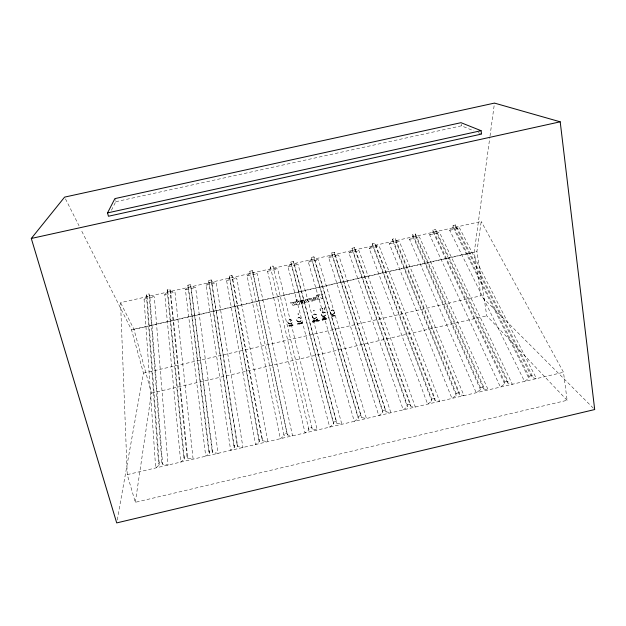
<?xml version="1.0" encoding="UTF-8"?>
<svg xmlns="http://www.w3.org/2000/svg" width="626" height="626" viewBox="0 0 626 626"><rect width="100%" height="100%" fill="white"/><g stroke="black" fill="none" stroke-linecap="round" stroke-linejoin="round"><path stroke-width="0.47" stroke-dasharray="3.13 2.35" d="M322.633 308.274L322.656 309.119L321.889 308.595M324.964 308.078L324.417 308.712L324.08 307.945M322.171 319.706L322.554 319.385L322.539 320.058M334.307 315.88L333.83 315.426L334.307 315.887M296.082 299.846L298.242 304.252M304.353 302.374L304.072 302.953L301.865 303.461M313.454 298.093L314.009 299.408L312.546 299.611L312.069 298.031L314.565 297.42L315.887 299.768M315.88 299.752C308.344 302.1 318.141 300.433 313.446 298.078M432.949 230.032L433.059 232.011L429.632 234.813L500.424 387.064L504.72 383.996L504.752 381.954L432.949 230.032L435.586 229.445L507.929 381.211L507.889 383.253L512.365 384.262L439.554 232.575L435.688 231.417L435.586 229.445M295.19 302.288C299.158 306.85 292.287 302.867 295.19 302.303M325.99 319.307L326.365 318.524M453.075 225.509L453.146 227.488L449.687 230.298L524.557 381.398L528.892 378.323L528.978 376.273L453.075 225.509L455.705 224.914L532.147 375.53L532.053 377.588L536.466 378.605L459.586 228.067L455.775 226.894L455.705 224.914M314.033 321.263C314.056 323.407 315.887 320.355 314.033 321.271M333.588 315.903C335.262 317.046 333.924 313.79 333.588 315.903M322.781 310.011L322.766 309.62M319.307 320.708L318.72 320.708M318.759 320.676L319.111 320.097M318.423 320.363L318.986 320.269L318.728 321.068M593.323 408.168L480.956 295.762L474.265 252.247L489.884 136.992M490.017 136.03L494.477 103.094M567.117 400.296L486.754 315.825L476.91 251.417L481.23 221.447L120.552 302.648L127.25 474.625L135.318 502.31L567.117 400.296L563.494 372.267L481.23 221.447M135.318 502.31L151.437 393.112L133.894 329.206L120.552 302.648M319.299 320.778L318.728 321.068M317.265 321.263L317.132 320.434L316.889 321.349L316.31 320.622L316.576 321.482L317.265 321.263M323.963 318.078L323.869 317.445M315.833 297.115C314.534 297.78 316.31 301.098 317.726 299.831M117.226 520.026L143.464 373.151L131.57 329.965L80.793 229.241M291.458 325.669C289.736 324.44 292.811 325.309 290.91 325.958M291.888 303.461C292.381 307.053 296.075 305.253 292.733 302.483M323.665 318.556C323.939 316.333 325.324 318.837 323.36 318.626M302.89 302.867C301.153 301.411 303.594 299.392 304.361 302.389M307.405 299.447C308.102 302.773 311.858 302.663 308.649 298.868M312.577 301.02L311.208 298.172M319.69 299.361C318.227 301.122 318.055 296.434 316.764 297.483M322.867 298.633L321.49 298.884L319.596 295.065C314.174 295.511 326.631 292.827 321.013 294.744L322.86 298.516M314.753 321.701L314.213 321.349L314.729 321.756M301.802 300.762L303.313 300.23M307.03 299.752L307.413 299.463M318.431 320.309L319.111 320.105M293.414 302.389L294.517 305.034M314.401 310.488L313.853 311.122L313.524 310.355M326.412 318.579C325.434 318.149 327.187 319.244 326.256 319.385M111.451 210.273L115.74 201.728L115.106 199.389M299.752 303.579L298.782 301.403M317.734 299.846L316.733 297.585M300.629 300.652L300.535 301.247M291.458 325.661L290.73 325.536L290.91 325.966M297.702 324.08C297.217 324.409 299.111 324.245 298.211 323.352L297.483 323.587L297.694 324.025M293.414 302.405L296.035 301.615M303.281 300.386L303.18 299.979L300.629 300.668M316.999 319.111L317.116 319.949L317.851 319.878L317.648 318.908M316.466 295.214L317.132 296.818L315.825 297.1M298.023 313.782L298.226 314.69L298.696 313.884M297.906 313.986L298.579 313.829M313.548 310.418L314.221 310.269M147.055 296.395L159.309 465.001L155.671 467.958L144.074 299.134L147.055 296.395L146.398 294.517L149.121 293.907L149.77 295.785L162.603 464.234L168.073 465.048L154.317 296.826L149.77 295.785M167.784 291.732L184.42 459.108L180.734 462.074L164.771 294.47L167.784 291.732L167.165 289.838L169.881 289.228L170.499 291.121L187.706 458.342L193.105 459.171L174.99 292.17L170.499 291.121M188.465 287.076L209.467 453.24L205.727 456.213L185.421 289.822L188.465 287.076L187.894 285.182L190.601 284.572L212.738 452.473L218.067 453.318L195.617 287.522L191.173 286.465M209.107 282.428L234.445 447.379L230.658 450.36L206.024 285.182L209.107 282.428L208.568 280.526L211.267 279.916L237.708 446.612L242.966 447.473L216.197 282.889L211.799 281.825M229.695 277.795L259.352 441.541L255.518 444.53L226.581 280.55L229.695 277.795L229.194 275.886L231.894 275.276L262.607 440.774L267.787 441.651L236.73 278.265L232.387 277.185M249.782 271.254L284.188 435.712L280.307 438.709L247.09 275.925L250.236 273.171L249.782 271.254L252.474 270.643L252.927 272.56L287.436 434.953L292.545 435.837L257.223 273.648L252.927 272.56M312.202 429.146L311.787 427.19L308.54 427.949L308.962 429.905L305.034 432.91L267.56 271.316L270.737 268.554L270.315 266.629L272.999 266.027L312.202 429.146L317.241 430.046L277.662 269.039L273.413 267.951L272.999 266.027M290.808 262.02L333.306 422.143L333.666 424.107L329.691 427.128L287.976 266.723L291.184 263.953L290.808 262.02L293.484 261.418L336.89 423.356L341.866 424.272L298.062 264.446L293.86 263.35L293.484 261.418M311.247 257.419L357.994 416.353L358.299 418.332L354.285 421.353L308.352 262.13L311.591 259.36L311.247 257.419L313.923 256.816L361.523 417.581L366.421 418.504L318.407 259.868L314.26 258.757L313.923 256.816M331.647 252.826L382.627 410.586L382.869 412.573L378.808 415.601L328.673 257.552L331.952 254.774L331.647 252.826L334.315 252.231L386.078 411.814L390.906 412.761L338.713 255.291L334.613 254.172L334.315 252.231M352 248.248L407.182 404.826L407.37 406.822L403.261 409.866L348.956 252.982L352.266 250.197L352 248.248L354.66 247.653L410.39 404.075L410.578 406.071L415.335 407.033L358.972 250.729L354.919 249.602L354.66 247.653M372.306 243.678L431.674 399.083L431.807 401.094L427.652 404.138L369.191 248.428L372.533 245.635L372.306 243.678L374.958 243.084L434.874 398.332L435 400.343L439.687 401.313L379.184 246.175L375.177 245.04L374.958 243.084M392.565 239.124L456.104 393.355L456.174 395.382L451.972 398.433L389.388 243.874L392.752 241.088L392.565 239.124L395.217 238.529L459.296 392.612L459.359 394.63L463.983 395.616L399.357 241.628L395.397 240.486L395.217 238.529M412.784 234.57L480.463 387.65L480.478 389.677L476.237 392.737L409.529 239.343L412.925 236.542L412.784 234.57L415.421 233.975L483.64 386.899L483.655 388.934L488.21 389.928L419.475 237.097L415.562 235.947L415.421 233.975M316.999 319.111L317.648 318.908M299.69 303.61L299.158 303.524M312.57 301.004L311.521 301.216M320.653 310.684L320.387 310.136M316.474 295.229L317.609 295.042L319.698 299.298M319.996 308.845L320.668 308.947M322.124 308.36L322.797 308.462M324.245 307.875L324.917 307.984M296.09 299.854L297.209 299.666L299.165 303.54M159.309 465.001L158.534 463.107L161.837 462.34L149.121 293.907M184.42 459.108L183.715 457.207L187.002 456.44L169.881 289.228M209.467 453.24L208.818 451.323L212.097 450.556L190.601 284.572M234.445 447.379L233.85 445.454L237.121 444.687L211.267 279.916M259.352 441.541L258.82 439.601L262.083 438.842L231.894 275.276M252.474 270.643L286.966 433.004L283.711 433.771L284.188 435.712M333.306 422.143L336.538 421.384M357.994 416.353L361.225 415.601M382.627 410.586L385.843 409.827M407.182 404.826L410.39 404.075M431.674 399.083L434.874 398.332M456.104 393.355L459.296 392.612M480.463 387.65L483.64 386.899M504.752 381.954L507.929 381.211M528.978 376.273L532.147 375.53M127.25 474.625L563.494 372.267M151.437 393.112L486.754 315.825M292.827 324.597L292.319 325.723L293.038 325.559L292.827 324.589M302.194 322.445L301.489 322.601L302.194 323.462L302.194 322.445M333.298 315.347L332.594 315.504L333.29 316.365L333.298 315.34M297.937 323.845L298.093 323.814M316.005 319.847C317.515 319.55 314.878 320.692 316.819 320.121L316.607 319.143L315.848 319.315L316.521 319.737M317.452 319.792L317.476 319.119L317.233 319.8M299.815 324.002C300.887 322.695 298.594 322.656 299.815 324.01M332.414 316.56L332.422 315.543L331.717 315.7L332.414 316.568M312.171 321.741L313.039 322.39L312.836 321.412L312.171 321.741M313.54 321.428L313.008 321.373L313.712 321.216L313.916 322.187L313.196 321.92L313.54 321.428M325.371 319.197L325.794 319.487L325.59 318.509L325.043 319.213M317.546 321.357L318.071 320.794C318.587 322.241 317.969 319.174 318.039 320.629L317.343 320.387L317.546 321.357M143.464 373.151L480.956 295.762M133.894 329.206L476.91 251.417M131.57 329.965L474.265 252.247M298.32 301.083C300.996 299.651 302.366 305.754 298.234 304.236M311.122 298.187L309.142 298.954M292.741 302.499L290.347 302.89L291.888 303.477M298.79 301.419L298.258 301.208M144.074 299.134L154.317 296.826M164.771 294.47L174.99 292.17M185.421 289.822L195.617 287.522M206.024 285.182L216.197 282.889M226.581 280.55L236.73 278.265M247.09 275.925L257.223 273.648M267.56 271.316L277.662 269.039M287.976 266.723L298.062 264.446M308.352 262.13L318.407 259.868M328.673 257.552L338.713 255.291M348.956 252.982L358.972 250.729M369.191 248.428L379.184 246.175M389.388 243.874L399.357 241.628M409.529 239.343L419.475 237.097M429.632 234.813L439.554 232.575M449.687 230.298L459.586 228.067M115.74 201.728L461.472 125.81L473.71 130.834M322.437 320.246L322.93 320.144L322.726 319.166L321.983 319.526L322.437 320.246M308.649 298.884L304.087 299.885L305.206 302.702L306.263 302.397L305.183 300.081L305.77 299.948M301.865 303.477L300.527 301.231M302.812 302.89L301.748 301.028M325.152 319.033L325.418 318.72L325.121 319.017M478.076 132.634L480.698 133.706M294.517 305.019L297.444 304.252L296.388 301.701M309.134 298.938L310.402 299.111L311.412 301.114M305.77 299.932C305.543 303.336 310.3 302.718 307.022 299.737M315.089 320.512C313.696 318.673 313.9 321.686 315.856 320.34L315.653 319.37L315.136 320.504M455.775 226.894L532.053 377.588M65.472 198.849L79.04 225.767M453.146 227.488L528.892 378.323M435.688 231.417L507.889 383.253M433.059 232.011L504.72 383.996M415.562 235.947L483.655 388.934M412.925 236.542L480.478 389.677M320.637 308.884L320.528 309.604L319.761 309.267M320.629 310.089L320.379 310.551M395.397 240.486L459.359 394.63M392.752 241.088L456.174 395.382M161.837 462.34L162.603 464.234M375.177 245.04L435 400.343M372.533 245.635L431.807 401.094M187.002 456.44L187.706 458.342M354.919 249.602L410.578 406.071M352.266 250.197L407.37 406.822M212.097 450.556L212.738 452.473M334.613 254.172L386.078 411.814M331.952 254.774L382.869 412.573M237.121 444.687L237.708 446.612M314.26 258.757L361.523 417.581M311.591 259.36L358.299 418.332M262.083 438.842L262.607 440.774M293.86 263.35L336.89 423.356M291.184 263.953L333.666 424.107M286.966 433.004L287.436 434.953M270.315 266.629L308.962 429.905M323.556 318.579L323.352 317.609L322.867 318.399C322.343 316.427 322.781 320.238 323.227 317.992L323.36 318.626M229.194 275.886L258.82 439.601M208.568 280.526L233.85 445.454M461.237 124.245L461.472 125.81M187.894 285.182L208.818 451.323M167.165 289.838L183.715 457.207M146.398 294.517L158.534 463.107M324.855 309.174L324.777 309.706L324.855 309.189M314.424 319.878L314.362 320.277L314.424 319.878M313.61 319.823L313.454 320.269L312.898 319.988L313.477 320.88L313.61 319.823M289.478 325.348C287.655 324.925 290.026 327.555 289.212 325.583L289.478 325.348M289.83 325.27L289.83 326.287L290.354 325.723C290.887 327.171 290.237 324.104 290.315 325.559L289.822 325.27M291.966 324.784L291.966 325.802L291.959 324.777M299.165 323.133C298.391 323.306 298.563 324.291 299.377 324.111L299.165 323.133M300.918 322.75L300.402 323.877L301.122 323.712L300.918 322.742M301.325 322.648L301.325 323.665L301.325 322.64M325.262 317.179L324.558 317.335L325.254 318.196L325.254 317.171M316.169 320.661C314.534 320.7 316.506 322.539 316.169 320.653M323.681 318.955C322.906 319.119 323.071 320.105 323.885 319.925L323.681 318.947M324.636 318.736C323.861 318.9 324.025 319.886 324.839 319.706L324.636 318.728M332.14 314.315A2.293 2.16 -23.2 0 0 334.613 311.286A2.293 2.16 -23.2 0 0 330.731 310.856A2.293 2.16 -23.2 0 0 332.14 314.315M332.163 314.205A2.168 2.05 -23.2 0 0 334.503 311.325A2.168 2.05 -23.2 0 0 330.825 310.919A2.168 2.05 -23.2 0 0 332.163 314.205M322.883 316.169A2.175 2.05 -21.8 0 0 325.692 313.704A2.175 2.05 -21.8 0 0 322.163 312.687A2.175 2.05 -21.8 0 0 322.883 316.169M322.844 316.279A2.293 2.16 -21.8 0 0 325.81 313.681A2.293 2.16 -21.8 0 0 322.085 312.601A2.293 2.16 -21.8 0 0 322.844 316.279M313.962 318.204A2.175 2.05 -20.4 0 0 316.772 315.739A2.175 2.05 -20.4 0 0 313.227 314.721A2.175 2.05 -20.4 0 0 313.962 318.204M313.923 318.313A2.293 2.16 -20.4 0 0 316.889 315.715A2.293 2.16 -20.4 0 0 313.149 314.643A2.293 2.16 -20.4 0 0 313.923 318.313M298.328 321.772A2.175 2.05 -17.9 0 0 301.137 319.315A2.175 2.05 -17.9 0 0 297.577 318.298A2.175 2.05 -17.9 0 0 298.328 321.772M298.297 321.881A2.293 2.168 -17.9 0 0 301.255 319.283A2.293 2.168 -17.9 0 0 297.499 318.211A2.293 2.168 -17.9 0 0 298.297 321.881M289.384 323.822A2.175 2.058 -16.4 0 0 292.185 321.357A2.175 2.058 -16.4 0 0 288.625 320.34A2.175 2.058 -16.4 0 0 289.384 323.822M289.353 323.924A2.293 2.168 -16.4 0 0 292.303 321.326A2.293 2.168 -16.4 0 0 288.547 320.262A2.293 2.168 -16.4 0 0 289.353 323.924"/><path stroke-width="0.94" d="M107.531 212.903L114.894 198.606L460.994 122.68L481.081 130.693L481.574 134.066L108.447 216.252L107.531 212.903L481.081 130.693M31.3 238.467L64.595 197.12L494.477 103.094L560.2 121.812L594.7 409.545L116.71 522.906L31.3 238.467L560.2 121.812"/></g></svg>
